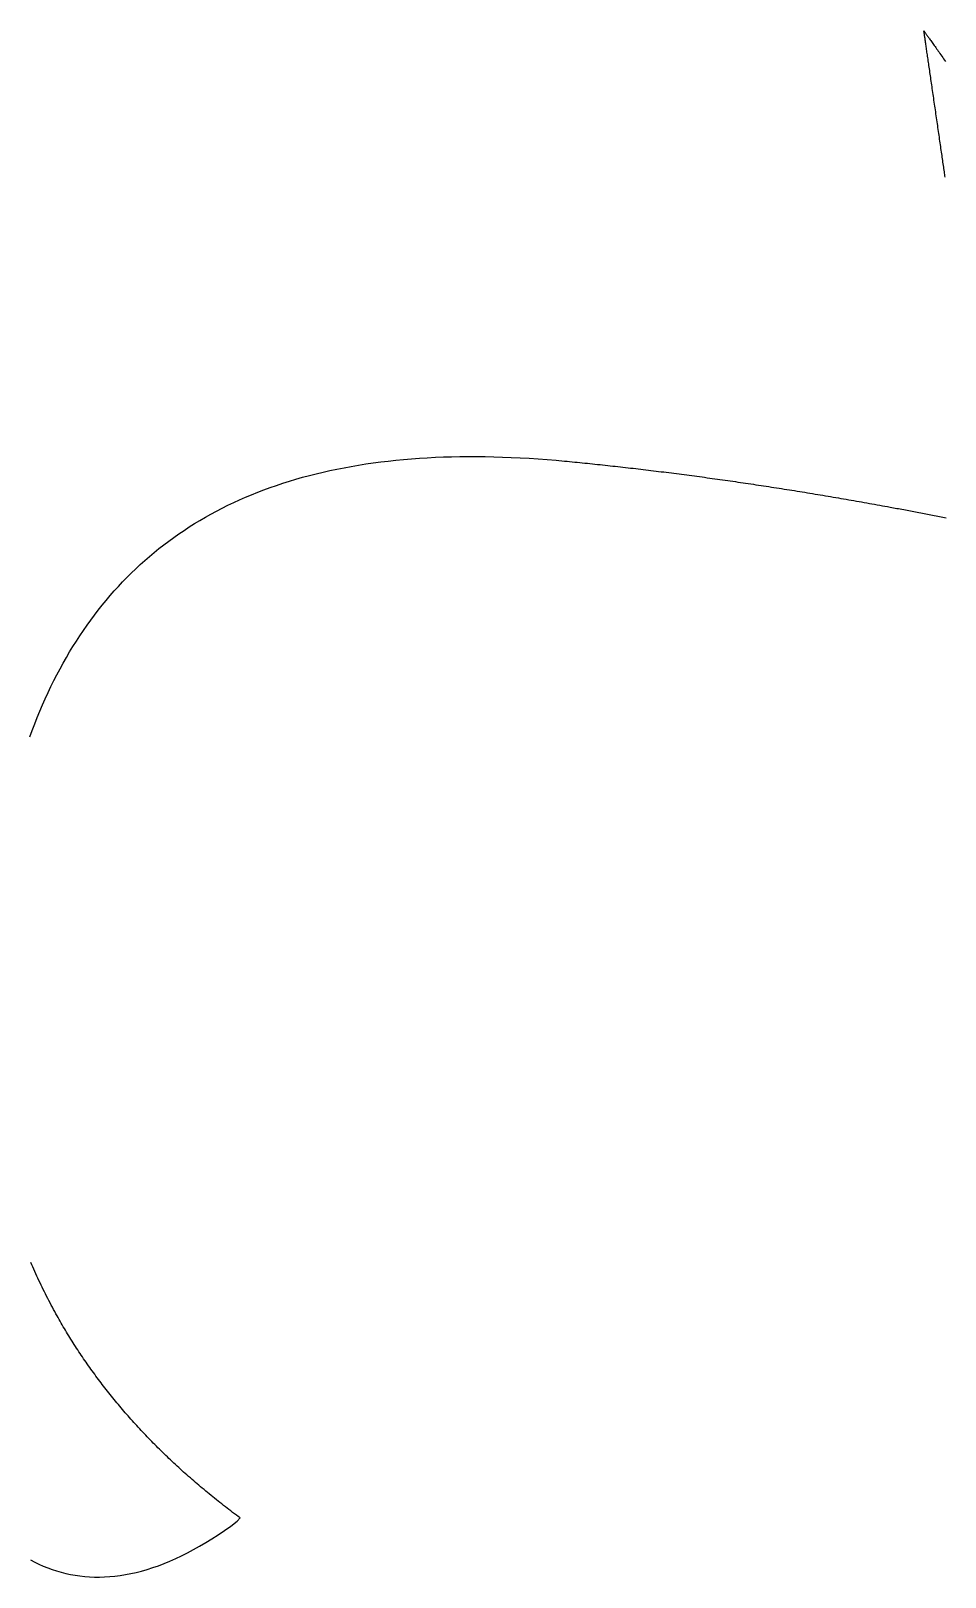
# Model space of a CAD drawing. Extents: x -6.8 to 6.8, y -8.6 to 0.4.
# Drawn here: x 1.387 to 3.11, y -8.063 to -5.151 of the extents above; entities that cross this region are included whole.
import ezdxf

# ---------------------------------------------------------------- set-up
doc = ezdxf.new("R2010")
doc.units = 0
doc.layers.add('4', color=50, linetype='CONTINUOUS')

msp = doc.modelspace()

# ---------------------------------------------------------------- linework, layer by layer
at = {"layer": '4', "color": 2}
for points in [[(3.11054, -5.42675, 0), (3.11016, -5.42418, 0), (3.10978, -5.42155, 0), (3.10939, -5.41886, 0), (3.10899, -5.4161, 0), (3.10858, -5.41329, 0), (3.10816, -5.41042, 0), (3.10774, -5.4075, 0), (3.10731, -5.40453, 0), (3.10687, -5.4015, 0), (3.10642, -5.39842, 0), (3.10597, -5.3953, 0), (3.1055, -5.39213, 0), (3.10504, -5.38892, 0), (3.10457, -5.38567, 0), (3.10409, -5.38237, 0), (3.1036, -5.37904, 0), (3.10311, -5.37567, 0), (3.10262, -5.37227, 0), (3.10212, -5.36884, 0), (3.10161, -5.36537, 0), (3.10111, -5.36188, 0), (3.10059, -5.35835, 0), (3.10008, -5.35481, 0), (3.09956, -5.35124, 0), (3.09904, -5.34764, 0), (3.09851, -5.34403, 0), (3.09799, -5.3404, 0), (3.09746, -5.33675, 0), (3.09692, -5.33309, 0), (3.09639, -5.32942, 0), (3.09585, -5.32574, 0), (3.09532, -5.32205, 0), (3.09478, -5.31835, 0), (3.09424, -5.31464, 0), (3.0937, -5.31093, 0), (3.09316, -5.30723, 0), (3.09262, -5.30352, 0), (3.09209, -5.29981, 0), (3.09155, -5.29611, 0), (3.09101, -5.29241, 0), (3.09047, -5.28872, 0), (3.08994, -5.28505, 0), (3.08941, -5.28138, 0), (3.08887, -5.27772, 0), (3.08835, -5.27408, 0), (3.08782, -5.27046, 0), (3.0873, -5.26686, 0), (3.08677, -5.26328, 0), (3.08626, -5.25972, 0), (3.08574, -5.25618, 0), (3.08523, -5.25267, 0), (3.08473, -5.24919, 0), (3.08423, -5.24574, 0), (3.08373, -5.24232, 0), (3.08324, -5.23893, 0), (3.08275, -5.23558, 0), (3.08227, -5.23227, 0), (3.08179, -5.22899, 0), (3.08132, -5.22576, 0), (3.08086, -5.22257, 0), (3.0804, -5.21942, 0), (3.07995, -5.21632, 0), (3.07951, -5.21327, 0), (3.07907, -5.21026, 0), (3.07864, -5.20731, 0), (3.07822, -5.20442, 0), (3.07781, -5.20158, 0), (3.0774, -5.19879, 0), (3.07701, -5.19607, 0), (3.07662, -5.1934, 0), (3.07624, -5.1908, 0), (3.07587, -5.18827, 0), (3.07551, -5.1858, 0), (3.07516, -5.1834, 0), (3.07482, -5.18107, 0), (3.0745, -5.17881, 0), (3.07418, -5.17662, 0), (3.07387, -5.17451, 0), (3.07358, -5.17248, 0), (3.07329, -5.17053, 0), (3.07302, -5.16866, 0), (3.07276, -5.16687, 0), (3.07251, -5.16517, 0), (3.07228, -5.16355, 0), (3.07206, -5.16203, 0), (3.07185, -5.16059, 0), (3.07165, -5.15924, 0), (3.07147, -5.15799, 0), (3.0713, -5.15684, 0), (3.07115, -5.15578, 0), (3.07101, -5.15482, 0), (3.07089, -5.15397, 0), (3.07078, -5.15322, 0), (3.07068, -5.15257, 0), (3.0706, -5.15203, 0), (3.07054, -5.1516, 0), (3.07049, -5.15128, 0), (3.07046, -5.15107, 0), (3.07045, -5.15098, 0), (3.07047, -5.15099, 0), (3.07055, -5.15111, 0), (3.07069, -5.15131, 0), (3.07091, -5.15161, 0), (3.07118, -5.152, 0), (3.07153, -5.15248, 0), (3.07193, -5.15305, 0), (3.07239, -5.1537, 0), (3.07292, -5.15444, 0), (3.0735, -5.15526, 0), (3.07414, -5.15616, 0), (3.07484, -5.15714, 0), (3.0756, -5.1582, 0), (3.0764, -5.15934, 0), (3.07727, -5.16055, 0), (3.07818, -5.16184, 0), (3.07915, -5.1632, 0), (3.08017, -5.16463, 0), (3.08123, -5.16613, 0), (3.08235, -5.16769, 0), (3.08351, -5.16933, 0), (3.08472, -5.17102, 0), (3.08597, -5.17279, 0), (3.08727, -5.17461, 0), (3.08861, -5.17649, 0), (3.09, -5.17844, 0), (3.09142, -5.18044, 0), (3.09288, -5.18249, 0), (3.09438, -5.1846, 0), (3.09592, -5.18677, 0), (3.0975, -5.18898, 0), (3.09911, -5.19125, 0), (3.10076, -5.19356, 0), (3.10243, -5.19592, 0), (3.10415, -5.19832, 0), (3.10589, -5.20077, 0), (3.10766, -5.20326, 0), (3.10946, -5.20579, 0), (3.11129, -5.20836, 0)], [(1.38527, -6.48091, 0), (1.38982, -6.46856, 0), (1.3945, -6.45635, 0), (1.3993, -6.44428, 0), (1.40422, -6.43235, 0), (1.40927, -6.42056, 0), (1.41444, -6.40891, 0), (1.41973, -6.3974, 0), (1.42515, -6.38604, 0), (1.43069, -6.37481, 0), (1.43636, -6.36373, 0), (1.44215, -6.35279, 0), (1.44807, -6.34199, 0), (1.45411, -6.33134, 0), (1.46028, -6.32083, 0), (1.46658, -6.31046, 0), (1.473, -6.30023, 0), (1.47955, -6.29015, 0), (1.48623, -6.28021, 0), (1.49304, -6.27042, 0), (1.49998, -6.26077, 0), (1.50704, -6.25126, 0), (1.51424, -6.2419, 0), (1.52156, -6.23269, 0), (1.52902, -6.22362, 0), (1.5366, -6.21469, 0), (1.54432, -6.20591, 0), (1.55217, -6.19727, 0), (1.56014, -6.18878, 0), (1.56825, -6.18044, 0), (1.57649, -6.17224, 0), (1.58487, -6.16419, 0), (1.59338, -6.15629, 0), (1.60202, -6.14853, 0), (1.61079, -6.14092, 0), (1.6197, -6.13346, 0), (1.62874, -6.12614, 0), (1.63792, -6.11898, 0), (1.64723, -6.11196, 0), (1.65667, -6.10508, 0), (1.66626, -6.09836, 0), (1.67598, -6.09179, 0), (1.68583, -6.08536, 0), (1.69582, -6.07908, 0), (1.70595, -6.07296, 0), (1.71622, -6.06698, 0), (1.72662, -6.06115, 0), (1.73716, -6.05547, 0), (1.74784, -6.04994, 0), (1.75866, -6.04456, 0), (1.76962, -6.03933, 0), (1.78072, -6.03426, 0), (1.79196, -6.02933, 0), (1.80334, -6.02455, 0), (1.81486, -6.01993, 0), (1.82652, -6.01546, 0), (1.83832, -6.01114, 0), (1.85026, -6.00697, 0), (1.86235, -6.00295, 0), (1.87457, -5.99908, 0), (1.88694, -5.99537, 0), (1.89946, -5.99181, 0), (1.91211, -5.98841, 0), (1.92492, -5.98515, 0), (1.93786, -5.98205, 0), (1.95095, -5.9791, 0), (1.96418, -5.97631, 0), (1.97756, -5.97367, 0), (1.99109, -5.97119, 0), (2.00476, -5.96886, 0), (2.01858, -5.96668, 0), (2.03254, -5.96466, 0), (2.04666, -5.9628, 0), (2.06091, -5.96109, 0), (2.07532, -5.95953, 0), (2.08988, -5.95813, 0), (2.10458, -5.95689, 0), (2.11943, -5.9558, 0), (2.13443, -5.95487, 0), (2.14958, -5.9541, 0), (2.16488, -5.95348, 0), (2.18033, -5.95302, 0), (2.19594, -5.95271, 0), (2.21169, -5.95257, 0), (2.22759, -5.95258, 0), (2.24365, -5.95275, 0), (2.25985, -5.95308, 0), (2.27621, -5.95356, 0), (2.29273, -5.95421, 0), (2.30939, -5.95501, 0), (2.32621, -5.95597, 0), (2.34318, -5.95709, 0), (2.36031, -5.95837, 0), (2.37759, -5.95981, 0), (2.39315, -5.96123, 0), (2.39792, -5.96168, 0), (2.40269, -5.96214, 0), (2.40747, -5.9626, 0), (2.41225, -5.96307, 0), (2.41702, -5.96354, 0), (2.4218, -5.96401, 0), (2.42658, -5.96449, 0), (2.43136, -5.96498, 0), (2.43615, -5.96546, 0), (2.44093, -5.96595, 0), (2.44571, -5.96644, 0), (2.4505, -5.96694, 0), (2.45528, -5.96744, 0), (2.46007, -5.96795, 0), (2.46486, -5.96846, 0), (2.46965, -5.96897, 0), (2.47444, -5.96948, 0), (2.47923, -5.97, 0), (2.48402, -5.97053, 0), (2.48881, -5.97106, 0), (2.4936, -5.97159, 0), (2.4984, -5.97212, 0), (2.50319, -5.97266, 0), (2.50799, -5.9732, 0), (2.51279, -5.97375, 0), (2.51758, -5.9743, 0), (2.52238, -5.97485, 0), (2.52718, -5.97541, 0), (2.53199, -5.97597, 0), (2.53679, -5.97653, 0), (2.54159, -5.9771, 0), (2.54639, -5.97768, 0), (2.5512, -5.97825, 0), (2.556, -5.97883, 0), (2.56081, -5.97941, 0), (2.56562, -5.98, 0), (2.57043, -5.98059, 0), (2.57524, -5.98118, 0), (2.58005, -5.98178, 0), (2.58486, -5.98238, 0), (2.58967, -5.98299, 0), (2.59448, -5.9836, 0), (2.5993, -5.98421, 0), (2.60411, -5.98482, 0), (2.60893, -5.98544, 0), (2.61375, -5.98607, 0), (2.61856, -5.98669, 0), (2.62338, -5.98732, 0), (2.6282, -5.98796, 0), (2.63302, -5.98859, 0), (2.63784, -5.98924, 0), (2.64267, -5.98988, 0), (2.64749, -5.99053, 0), (2.65231, -5.99118, 0), (2.65714, -5.99183, 0), (2.66196, -5.99249, 0), (2.66679, -5.99315, 0), (2.67162, -5.99382, 0), (2.67645, -5.99449, 0), (2.68128, -5.99516, 0), (2.68611, -5.99584, 0), (2.69094, -5.99652, 0), (2.69577, -5.9972, 0), (2.7006, -5.99789, 0), (2.70543, -5.99858, 0), (2.71027, -5.99927, 0), (2.7151, -5.99997, 0), (2.71994, -6.00067, 0), (2.72478, -6.00137, 0), (2.72962, -6.00208, 0), (2.73445, -6.00279, 0), (2.73929, -6.00351, 0), (2.74414, -6.00422, 0), (2.74898, -6.00494, 0), (2.75382, -6.00567, 0), (2.75866, -6.0064, 0), (2.76351, -6.00713, 0), (2.76835, -6.00786, 0), (2.7732, -6.0086, 0), (2.77804, -6.00934, 0), (2.78289, -6.01009, 0), (2.78774, -6.01084, 0), (2.79259, -6.01159, 0), (2.79744, -6.01234, 0), (2.80229, -6.0131, 0), (2.80714, -6.01386, 0), (2.81199, -6.01463, 0), (2.81684, -6.0154, 0), (2.8217, -6.01617, 0), (2.82655, -6.01694, 0), (2.83141, -6.01772, 0), (2.83627, -6.0185, 0), (2.84112, -6.01929, 0), (2.84598, -6.02008, 0), (2.85084, -6.02087, 0), (2.8557, -6.02166, 0), (2.86056, -6.02246, 0), (2.86542, -6.02326, 0), (2.87028, -6.02407, 0), (2.87515, -6.02487, 0), (2.88001, -6.02569, 0), (2.88487, -6.0265, 0), (2.88974, -6.02732, 0), (2.8946, -6.02814, 0), (2.89947, -6.02896, 0), (2.90434, -6.02979, 0), (2.90921, -6.03062, 0), (2.91408, -6.03145, 0), (2.91895, -6.03229, 0), (2.92382, -6.03313, 0), (2.92869, -6.03398, 0), (2.93356, -6.03482, 0), (2.93843, -6.03567, 0), (2.94331, -6.03653, 0), (2.94818, -6.03738, 0), (2.95306, -6.03824, 0), (2.95793, -6.0391, 0), (2.96281, -6.03997, 0), (2.96769, -6.04084, 0), (2.97257, -6.04171, 0), (2.97744, -6.04258, 0), (2.98232, -6.04346, 0), (2.98721, -6.04434, 0), (2.99209, -6.04523, 0), (2.99697, -6.04612, 0), (3.00185, -6.04701, 0), (3.00664, -6.04788, 0), (3.00985, -6.04847, 0), (3.01305, -6.04906, 0), (3.01626, -6.04965, 0), (3.01947, -6.05024, 0), (3.02268, -6.05084, 0), (3.02588, -6.05143, 0), (3.02909, -6.05203, 0), (3.0323, -6.05263, 0), (3.03551, -6.05323, 0), (3.03871, -6.05383, 0), (3.04192, -6.05443, 0), (3.04513, -6.05503, 0), (3.04834, -6.05563, 0), (3.05155, -6.05624, 0), (3.05475, -6.05684, 0), (3.05796, -6.05745, 0), (3.06117, -6.05806, 0), (3.06438, -6.05867, 0), (3.06759, -6.05928, 0), (3.0708, -6.05989, 0), (3.074, -6.06051, 0), (3.07721, -6.06112, 0), (3.08042, -6.06174, 0), (3.08363, -6.06236, 0), (3.08684, -6.06297, 0), (3.09005, -6.06359, 0), (3.09326, -6.06422, 0), (3.09647, -6.06484, 0), (3.09967, -6.06546, 0), (3.10288, -6.06609, 0), (3.10609, -6.06671, 0), (3.1093, -6.06734, 0), (3.11251, -6.06797, 0)], [(1.38659, -8.03095, 0), (1.39451, -8.03507, 0), (1.40254, -8.03892, 0), (1.41067, -8.04251, 0), (1.41891, -8.04583, 0), (1.42726, -8.04888, 0), (1.43572, -8.05164, 0), (1.44428, -8.05413, 0), (1.45295, -8.05633, 0), (1.46173, -8.05823, 0), (1.47062, -8.05984, 0), (1.47961, -8.06115, 0), (1.48872, -8.06216, 0), (1.49793, -8.06285, 0), (1.50725, -8.06324, 0), (1.51668, -8.0633, 0), (1.52622, -8.06305, 0), (1.53587, -8.06247, 0), (1.54563, -8.06155, 0), (1.5555, -8.0603, 0), (1.56547, -8.05872, 0), (1.57556, -8.05679, 0), (1.58576, -8.05451, 0), (1.59606, -8.05188, 0), (1.60648, -8.04889, 0), (1.61701, -8.04554, 0), (1.62764, -8.04182, 0), (1.63839, -8.03774, 0), (1.64925, -8.03328, 0), (1.66022, -8.02844, 0), (1.6713, -8.02322, 0), (1.68249, -8.01762, 0), (1.69379, -8.01162, 0), (1.7052, -8.00522, 0), (1.71672, -7.99843, 0), (1.72836, -7.99123, 0), (1.74011, -7.98362, 0), (1.75197, -7.9756, 0), (1.76394, -7.96716, 0), (1.77602, -7.9583, 0), (1.78156, -7.95189, 0), (1.77805, -7.94929, 0), (1.77455, -7.94669, 0), (1.77107, -7.94408, 0), (1.76759, -7.94146, 0), (1.76413, -7.93883, 0), (1.76068, -7.9362, 0), (1.75724, -7.93356, 0), (1.75381, -7.93091, 0), (1.7504, -7.92826, 0), (1.747, -7.9256, 0), (1.74361, -7.92294, 0), (1.74023, -7.92026, 0), (1.73686, -7.91759, 0), (1.73351, -7.9149, 0), (1.73017, -7.91221, 0), (1.72684, -7.90951, 0), (1.72352, -7.9068, 0), (1.72021, -7.90409, 0), (1.71692, -7.90137, 0), (1.71364, -7.89865, 0), (1.71037, -7.89591, 0), (1.70711, -7.89318, 0), (1.70386, -7.89043, 0), (1.70063, -7.88768, 0), (1.69741, -7.88492, 0), (1.6942, -7.88215, 0), (1.69101, -7.87938, 0), (1.68782, -7.8766, 0), (1.68465, -7.87382, 0), (1.68149, -7.87102, 0), (1.67834, -7.86822, 0), (1.67521, -7.86542, 0), (1.67208, -7.8626, 0), (1.66897, -7.85979, 0), (1.66588, -7.85696, 0), (1.66279, -7.85413, 0), (1.65972, -7.85129, 0), (1.65665, -7.84844, 0), (1.6536, -7.84559, 0), (1.65057, -7.84273, 0), (1.64754, -7.83986, 0), (1.64453, -7.83699, 0), (1.64153, -7.83411, 0), (1.63854, -7.83122, 0), (1.63557, -7.82832, 0), (1.63261, -7.82542, 0), (1.62966, -7.82252, 0), (1.62672, -7.8196, 0), (1.62379, -7.81668, 0), (1.62088, -7.81375, 0), (1.61798, -7.81082, 0), (1.61509, -7.80788, 0), (1.61221, -7.80493, 0), (1.60935, -7.80197, 0), (1.6065, -7.79901, 0), (1.60366, -7.79604, 0), (1.60084, -7.79307, 0), (1.59802, -7.79008, 0), (1.59522, -7.7871, 0), (1.59243, -7.7841, 0), (1.58966, -7.7811, 0), (1.58689, -7.77809, 0), (1.58414, -7.77507, 0), (1.5814, -7.77205, 0), (1.57868, -7.76902, 0), (1.57596, -7.76598, 0), (1.57326, -7.76293, 0), (1.57058, -7.75988, 0), (1.5679, -7.75683, 0), (1.56524, -7.75376, 0), (1.56259, -7.75069, 0), (1.55995, -7.74761, 0), (1.55732, -7.74452, 0), (1.55471, -7.74143, 0), (1.55211, -7.73833, 0), (1.54953, -7.73523, 0), (1.54695, -7.73211, 0), (1.54439, -7.72899, 0), (1.54184, -7.72587, 0), (1.5393, -7.72273, 0), (1.53678, -7.71959, 0), (1.53427, -7.71644, 0), (1.53177, -7.71329, 0), (1.52929, -7.71013, 0), (1.52681, -7.70696, 0), (1.52435, -7.70378, 0), (1.52191, -7.7006, 0), (1.51947, -7.69741, 0), (1.51705, -7.69422, 0), (1.51464, -7.69101, 0), (1.51224, -7.6878, 0), (1.50986, -7.68458, 0), (1.50749, -7.68136, 0), (1.50513, -7.67813, 0), (1.50279, -7.67489, 0), (1.50046, -7.67165, 0), (1.49814, -7.66839, 0), (1.49583, -7.66513, 0), (1.49354, -7.66187, 0), (1.49126, -7.65859, 0), (1.48899, -7.65531, 0), (1.48673, -7.65203, 0), (1.48449, -7.64873, 0), (1.48226, -7.64543, 0), (1.48005, -7.64212, 0), (1.47784, -7.63881, 0), (1.47565, -7.63549, 0), (1.47348, -7.63216, 0), (1.47131, -7.62882, 0), (1.46916, -7.62548, 0), (1.46702, -7.62213, 0), (1.4649, -7.61877, 0), (1.46278, -7.6154, 0), (1.46069, -7.61203, 0), (1.4586, -7.60865, 0), (1.45653, -7.60527, 0), (1.45447, -7.60187, 0), (1.45242, -7.59847, 0), (1.45038, -7.59507, 0), (1.44836, -7.59165, 0), (1.44636, -7.58823, 0), (1.44436, -7.5848, 0), (1.44238, -7.58137, 0), (1.44041, -7.57792, 0), (1.43845, -7.57447, 0), (1.43651, -7.57102, 0), (1.43447, -7.56734, 0), (1.43221, -7.56324, 0), (1.42997, -7.55913, 0), (1.42774, -7.555, 0), (1.42554, -7.55087, 0), (1.42335, -7.54673, 0), (1.42119, -7.54258, 0), (1.41904, -7.53842, 0), (1.41691, -7.53425, 0), (1.4148, -7.53007, 0), (1.4127, -7.52588, 0), (1.41063, -7.52168, 0), (1.40857, -7.51747, 0), (1.40654, -7.51326, 0), (1.40452, -7.50903, 0), (1.40252, -7.50479, 0), (1.40054, -7.50055, 0), (1.39858, -7.49629, 0), (1.39664, -7.49203, 0), (1.39472, -7.48775, 0), (1.39281, -7.48347, 0), (1.39093, -7.47918, 0), (1.38906, -7.47487, 0), (1.38721, -7.47056, 0)]]:
    msp.add_polyline3d(points, dxfattribs=at)

doc.saveas('drawing.dxf')
